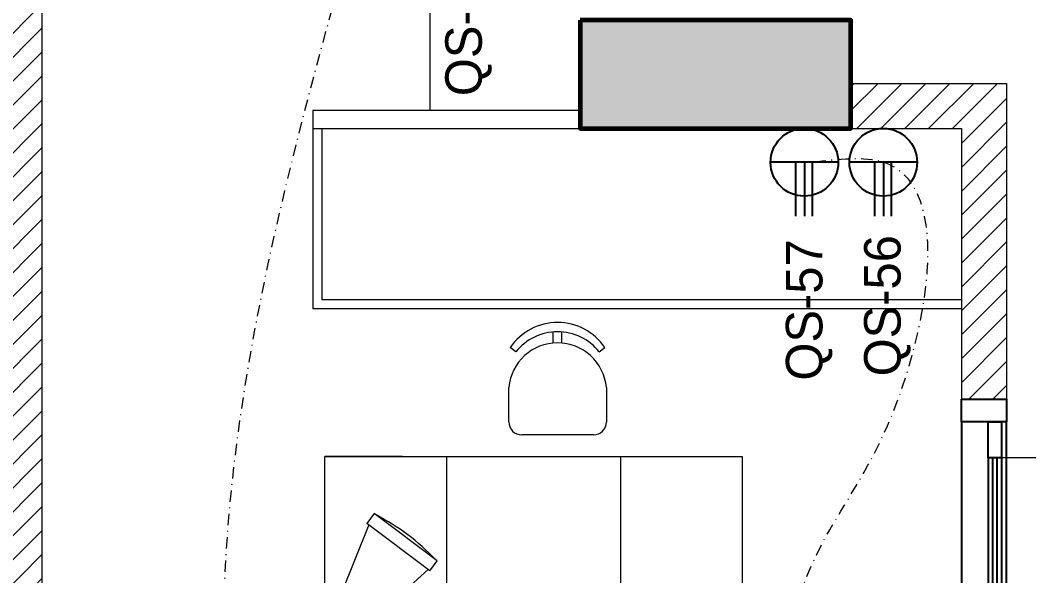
# Model space of a CAD drawing. Header units: inches. Extents: x 109699 to 44449955, y -10987 to 15824140.
# Drawn here: x 191436 to 191547.8, y -3267.9 to -3206.3 of the extents above; entities that cross this region are included whole.
import ezdxf

# ---------------------------------------------------------------- set-up
doc = ezdxf.new("R2010")
doc.units = ezdxf.units.IN
doc.header["$LTSCALE"] = 5
doc.header["$MEASUREMENT"] = 0
for name, pattern in [('DASHDOT', [1, 0.5, -0.25, 0, -0.25]), ('DASHED2', [0.375, 0.25, -0.125]), ('HIDDEN2', [0.1875, 0.125, -0.0625])]:
    doc.linetypes.add(name, pattern=pattern)
doc.layers.get('0').update_dxf_attribs({"color": 123})
for name, color, linetype, lineweight in [('@NORMAL', 7, 'Continuous', 5), ('cloumn', 253, 'Continuous', 60), ('E-BK', 1, 'Continuous', 15), ('E-Con-Point', 5, 'DASHED2', 13), ('E-QS-Socket-15A', 1, 'Continuous', 9), ('ha', 252, 'Continuous', 5), ('HATCH2', 253, 'Continuous', 15), ('SB', 1, 'DASHDOT', 20), ('WALL', 8, 'Continuous', 53), ('WALL-1', 8, 'Continuous', 9)]:
    doc.layers.add(name, color=color, linetype=linetype, lineweight=lineweight)
doc.layers.add('WID', color=8, linetype='Continuous')
doc.styles.get("Standard").update_dxf_attribs({"font": 'times.ttf'})

# ---------------------------------------------------------------- blocks, each defined once
blk = doc.blocks.new('coloumn-01')
at = {"layer": 'ha'}
h = blk.add_hatch(dxfattribs=at)
h.set_pattern_fill('AR-CONC', color=256, scale=0.5)
h.set_pattern_definition([(49.99999999999999, (0, 0), (3.586300913003767, -0.3137606749129755), [0.375, -4.125]), (355, (0, 0), (-0.693756668065, 3.760960668500059), [0.3, -3.3]), (100.45144446, (0.298858405, -0.02614672), (2.89254423363556, 3.447199954843147), [0.3187009599999999, -3.505710559999999]), (46.18420000000001, (0, 1), (5.336206653357862, -0.8275964039653827), [0.5625, -6.1875]), (96.63563549, (0.444683725, 0.931033465), (4.673309728371142, 4.870593003872752), [0.47805171, -5.258568799999999]), (351.1841639899999, (0, 1), (4.673309725273866, 4.870593001349951), [0.45, -4.950000005]), (21, (0.5, 0.75), (2.984535260592308, -2.013094453326694), [0.375, -4.125]), (326.0000000000001, (0.5, 0.75), (1.216576659607909, 3.625750225234265), [0.3, -3.3]), (71.45144474, (0.74871127, 0.58224213), (4.201111883649856, 1.612655764031769), [0.31870095, -3.50571056]), (37.50000000000001, (0, 0), (0.06079927658645334, 1.664469269156557), [0, -3.26, 0, -3.35, 0, -3.3125]), (7.499999999999999, (0, 0), (1.315347687210743, 1.972058559411801), [0, -1.91, 0, -3.185, 0, -1.2625]), (327.5, (-1.115, 0), (2.669112180862045, -0.1127743586718988), [0, -1.25, 0, -3.9, 0, -5.175]), (317.5, (-1.615, 0), (2.915930846711931, 0.5005249116615886), [0, -1.625, 0, -2.59, 0, -3.675])])
h.paths.add_polyline_path([(32128.44739975178, -2546319.049243456), (32092.44739975178, -2546319.049243456), (32092.44739975178, -2546331.049243456), (32128.44739975178, -2546331.049243456)])
h.paths.add_polyline_path([(32128.44739975189, -2546617.132962178), (32098.44739975189, -2546617.132962178), (32098.44739975189, -2546629.132962178), (32128.44739975189, -2546629.132962178)])
h.paths.add_polyline_path([(31978.51966727065, -2546605.132962178), (31966.51966727065, -2546605.132962178), (31966.51966727065, -2546635.132962178), (31978.51966727065, -2546635.132962178)])
h.paths.add_polyline_path([(31821.20333333506, -2546605.132962178), (31809.20333333506, -2546605.132962178), (31809.20333333506, -2546635.132962178), (31821.20333333506, -2546635.132962178)])
h.paths.add_polyline_path([(31689.20328743063, -2546611.133238418), (31677.20328743063, -2546611.133238418), (31677.20328743063, -2546635.133238418), (31689.20328743063, -2546635.133238418)])
h.paths.add_polyline_path([(31417.20347832461, -2546611.132962178), (31405.20347832461, -2546611.132962178), (31405.20347832461, -2546635.132962178), (31417.20347832461, -2546635.132962178)])
h.paths.add_polyline_path([(31435.20347912709, -2546415.348983645), (31405.20347912709, -2546415.348983645), (31405.20347912709, -2546427.348983645), (31435.20347912709, -2546427.348983645)])
h.paths.add_polyline_path([(31633.74647668525, -2546415.348983645), (31603.74647668525, -2546415.348983645), (31603.74647668525, -2546427.348983645), (31633.74647668525, -2546427.348983645)])
h.paths.add_polyline_path([(31821.20245073218, -2546319.049243455), (31809.20245073218, -2546319.049243455), (31809.20245073218, -2546349.049243455), (31821.20245073218, -2546349.049243455)])
h.paths.add_polyline_path([(31996.51966727068, -2546319.049243455), (31966.51966727068, -2546319.049243455), (31966.51966727068, -2546331.049243455), (31996.51966727068, -2546331.049243455)])
h.paths.add_polyline_path([(31581.74648750067, -2546291.049243452), (31541.74648750067, -2546291.049243452), (31541.74648750067, -2546301.049243452), (31581.74648750067, -2546301.049243452)])
h.paths.add_polyline_path([(31485.74647668505, -2546261.049243452), (31475.74647668505, -2546261.049243452), (31475.74647668505, -2546301.049243452), (31485.74647668505, -2546301.049243452)])
h.paths.add_polyline_path([(31581.74648750064, -2546206.049278549), (31521.74648750064, -2546206.049278549), (31521.74648750064, -2546216.049243455), (31581.74648750064, -2546216.049243455)])
h.paths.add_polyline_path([(31435.20347595899, -2546206.049243455), (31405.20347595899, -2546206.049243455), (31405.20347595899, -2546218.049243455), (31435.20347595899, -2546218.049243455)])
h.paths.add_polyline_path([(31435.20347912709, -2546094.049243455), (31405.20347912709, -2546094.049243455), (31405.20347912709, -2546106.049243455), (31435.20347912709, -2546106.049243455)])
h.paths.add_polyline_path([(31583.74647668522, -2546094.049243455), (31547.74647668522, -2546094.049243455), (31547.74647668522, -2546106.049243455), (31583.74647668522, -2546106.049243455)])
h.paths.add_polyline_path([(31775.41359277777, -2546094.049243455), (31763.41359277777, -2546094.049243455), (31763.41359277777, -2546124.049243455), (31775.41359277777, -2546124.049243455)])
h.paths.add_polyline_path([(32059.80123907101, -2546094.049243455), (32047.80123907101, -2546094.049243455), (32047.80123907101, -2546124.049243455), (32059.80123907101, -2546124.049243455)])
h.paths.add_polyline_path([(32058.06771510976, -2545913.633020405), (32028.06771510976, -2545913.633020405), (32028.06771510976, -2545925.633020405), (32058.06771510976, -2545925.633020405)])
h.paths.add_polyline_path([(32048.06771510973, -2545722.712815279), (32036.06771510973, -2545722.712815279), (32036.06771510973, -2545746.712815279), (32048.06771510973, -2545746.712815279)])
h.paths.add_polyline_path([(31799.41359277774, -2545913.633020405), (31763.41359277774, -2545913.633020405), (31763.41359277774, -2545925.633020405), (31799.41359277774, -2545925.633020405)])
h.paths.add_polyline_path([(31591.53986684192, -2545945.049243456), (31561.31223659915, -2545945.049243456), (31561.31223659915, -2545957.049243456), (31591.53986684192, -2545957.049243456)])
h.paths.add_polyline_path([(31435.20347912709, -2545945.049243456), (31405.20347912709, -2545945.049243456), (31405.20347912709, -2545957.049243456), (31435.20347912709, -2545957.049243456)])
h.paths.add_polyline_path([(31429.2035252499, -2545715.383477275), (31405.2035252499, -2545715.383477275), (31405.2035252499, -2545727.383477275), (31429.2035252499, -2545727.383477275)])
h.paths.add_polyline_path([(31605.53986684192, -2545715.383237123), (31581.53986684192, -2545715.383237123), (31581.53986684192, -2545727.383237123), (31605.53986684192, -2545727.383237123)])
h.paths.add_polyline_path([(31775.41359277774, -2545711.610186095), (31763.41359277774, -2545711.610186095), (31763.41359277774, -2545735.610186095), (31775.41359277774, -2545735.610186095)])
at = {"layer": 'cloumn', "elevation": -16.03078112505508}
blk.add_lwpolyline([(32028.06771510976, -2545913.633020405), (32028.06771510976, -2545925.633020405), (32058.06771510976, -2545925.633020405), (32058.06771510976, -2545913.633020405)], close=True, dxfattribs=at)
blk = doc.blocks.new('A$C29E84E92')
for p, q in [((25.17505422335307, 9.869236721855941), (25.17505422335307, 81.86923672185594)), ((25.17505422335307, 81.86923672185594), (55.17505422335307, 81.86923672185594)), ((55.17505422335307, 68.48081915101511), (55.17505422335307, 81.86923672185594)), ((55.17505422335307, 81.86923672185594), (55.17505422335307, 9.869236721855941)), ((31.38691217695668, 79.0761646447977), (27.17823697575659, 73.46898891167302)), ((43.40673632357357, 74.29023317782458), (31.38691217695668, 79.0761646447977)), ((27.17823697575659, 73.46898891167302), (35.72288866292729, 64.05312005312271)), ((35.48276842353516, 63.73321026797612), (43.64685656296933, 74.61014296297299)), ((37.18385815385045, 62.45639382709169), (45.34794629328462, 73.3333265220831)), ((45.34794629328462, 73.3333265220831), (43.64685656296933, 74.61014296297117)), ((7.865989205030928, 68.20601051787935), (7.12342249870926, 69.192585125606)), ((13.9841253657396, 69.43073605582185), (19.93556622335382, 69.43073605582185)), ((55.21256786788945, 67.92667330017366), (55.21256786788945, 66.86923672185594)), ((22.17505422335307, 67.1912480558226), (22.17505422335307, 54.85334834338073)), ((35.48276842353152, 63.73321026797794), (37.18385815385045, 62.45639382709169)), ((6.34430242657254, 61.76001490211684), (4.420414154257742, 61.76001490211684)), ((6.34430242657254, 60.28458149708649), (4.420414154257742, 60.28458149708649)), ((7.865989205030928, 53.83858588132398), (7.12342249870926, 52.85201127359915)), ((19.93556622335382, 52.61386034338148), (13.9841253657396, 52.61386034338148)), ((61.15088854035639, 50.12572385488102), (67.1023293979706, 50.12572385488102)), ((73.22046555867928, 48.90099831693851), (73.96303226500095, 49.88757292466335)), ((58.91140054035714, 35.54833614243989), (58.91140054035714, 47.88623585488176)), ((74.74215233713767, 42.455002701176), (76.66604060945247, 42.455002701176)), ((74.74215233713767, 40.97956929614566), (76.66604060945247, 40.97956929614566)), ((7.865989205030928, 35.66514260274062), (7.12342249870926, 36.65171721046545)), ((19.93556622335382, 36.88986814068312), (13.9841253657396, 36.88986814068312)), ((22.17505422335307, 22.312480428242), (22.17505422335307, 34.65038014068386)), ((67.1023293979706, 33.30884814244064), (61.15088854035639, 33.30884814244064)), ((73.22046555867928, 34.53357368038314), (73.96303226500095, 33.54699907265649)), ((6.34430242657254, 29.2191469869781), (4.420414154257742, 29.2191469869781)), ((6.34430242657254, 27.74371358194776), (4.420414154257742, 27.74371358194776)), ((7.865989205030928, 21.29771796618525), (7.12342249870926, 20.31114335845859)), ((13.9841253657396, 20.07299242824274), (19.93556622335382, 20.07299242824274)), ((55.17505422335307, 9.869236721855941), (25.17505422335307, 9.869236721855941))]:
    blk.add_line(p, q)
at = {"linetype": 'HIDDEN2', "ltscale": 100}
for p, q in [((55.17505422335307, 60.86923672185594), (25.17505422335307, 60.86923672185594)), ((55.17505422335307, 30.86923672185594), (25.17505422335307, 30.86923672185594))]:
    blk.add_line(p, q, dxfattribs=at)
blk.add_circle((27.60067696482656, 79.35788150488088), 0.775044411527233)
for centre, radius, start, end in [((11.44997809457345, 90.27431579628364), 37.82577647041337, 313.3674484493617, 332.8496926272567), ((12.7037971469108, 61.02229819960166), 9.894148252662442, 124.3334044893869, 235.6665955106131), ((13.55292226128586, 61.02229819960166), 9.162255740705183, 128.3666394753077, 231.6333605246923), ((14.7557863584625, 61.02229819960166), 8.44377213510724, 95.24347326652506, 264.756526733475), ((19.93556622335382, 67.1912480558226), 2.23948799999985, 0, 90), ((19.93556622335382, 54.85334834338073), 2.23948799999985, 270, 0), ((61.15088854035639, 47.88623585488176), 2.23948799999985, 90, 180), ((66.3306684052477, 41.71728599866083), 8.44377213510724, 275.243473266525, 84.75652673347493), ((67.53353250242435, 41.71728599866083), 9.162255740705183, 308.3666394753077, 51.63336052469231), ((68.3826576167994, 41.71728599866083), 9.894148252662442, 304.3334044893869, 55.66659551061313), ((12.7037971469108, 28.48143028446293), 9.894148252662442, 124.3334044893869, 235.6665955106131), ((14.7557863584625, 28.48143028446293), 8.44377213510724, 95.24347326652506, 264.756526733475), ((19.93556622335382, 34.65038014068386), 2.23948799999985, 0, 90), ((13.55292226128586, 28.48143028446293), 9.162255740705183, 128.3666394753077, 231.6333605246923), ((61.15088854035639, 35.54833614243989), 2.23948799999985, 180, 270), ((19.93556622335382, 22.312480428242), 2.23948799999985, 270, 0)]:
    blk.add_arc(centre, radius, start, end)
blk = doc.blocks.new('bbbb')
at = {"layer": 'WID'}
for p, q in [((143986.7009188982, 37109.52163377394), (143981.7009188964, 37109.52163377394)), ((143981.7009188964, 37109.52163377394), (143981.7009188964, 37107.02163377452)), ((143986.7009188982, 37107.02163377452), (143986.7009188982, 37109.52163377394)), ((143981.7009188964, 37107.02163377452), (143986.7009188982, 37107.02163377452)), ((143981.7009188965, 37052.02163377336), (143981.7009188964, 37107.02163377452)), ((143982.2509188965, 37107.02163377452), (143982.2509188966, 37103.02163377545)), ((143983.7509188971, 37107.02163377452), (143982.2509188965, 37107.02163377452)), ((143983.7509188971, 37103.02163377545), (143983.7509188971, 37107.02163377452)), ((143986.7009188982, 37107.02163377452), (143986.7009188981, 37052.02163377336)), ((143982.2509188966, 37103.02163377545), (143983.7509188971, 37103.02163377545)), ((143982.2509188968, 37103.02163377545), (143982.2509188966, 37081.52163377347)), ((143982.7509188967, 37103.02163377545), (143983.2509188971, 37103.02163377545)), ((143982.7509188965, 37081.52163377347), (143982.7509188967, 37103.02163377545)), ((143983.2509188971, 37103.02163377545), (143983.2509188964, 37081.52163377347)), ((143983.7509188971, 37103.02163377545), (143983.7509188969, 37081.52163377347)), ((143982.2509188966, 37081.52163377347), (143983.7509188971, 37081.52163377347)), ((143982.2509188966, 37077.52163377441), (143982.2509188966, 37081.52163377347)), ((143983.2509188964, 37081.52163377347), (143982.7509188962, 37081.52163377347)), ((143983.7509188971, 37081.52163377347), (143983.7509188971, 37077.52163377441)), ((143985.650918898, 37081.52163377347), (143984.1509188974, 37081.52163377347)), ((143984.1509188974, 37081.52163377347), (143984.1509188974, 37077.52163377441)), ((143985.650918898, 37077.52163377441), (143985.650918898, 37081.52163377347)), ((143980.2509188959, 37079.52163377394), (143987.6509188987, 37079.52163377394)), ((143983.7509188971, 37077.52163377441), (143982.2509188966, 37077.52163377441)), ((143984.1509188971, 37077.52163377441), (143984.150918897, 37056.02163377243)), ((143984.1509188974, 37077.52163377441), (143985.650918898, 37077.52163377441)), ((143984.6509188975, 37077.52163377441), (143985.1509188979, 37077.52163377441)), ((143984.6509188973, 37056.02163377243), (143984.6509188975, 37077.52163377441)), ((143985.1509188979, 37077.52163377441), (143985.1509188972, 37056.02163377243)), ((143985.6509188981, 37077.52163377445), (143985.6509188975, 37056.02163377243)), ((143984.150918897, 37056.02163377243), (143985.6509188975, 37056.02163377243)), ((143984.150918897, 37052.02163377336), (143984.150918897, 37056.02163377243)), ((143985.1509188972, 37056.02163377243), (143984.6509188971, 37056.02163377243)), ((143985.6509188975, 37056.02163377243), (143985.6509188975, 37052.02163377336)), ((143981.7009188965, 37049.52163377394), (143981.7009188965, 37052.02163377336)), ((143981.7009188965, 37052.02163377336), (143986.7009188982, 37052.02163377336)), ((143985.6509188975, 37052.02163377336), (143984.150918897, 37052.02163377336)), ((143986.7009188981, 37052.02163377336), (143986.7009188982, 37049.52163377394)), ((143986.7009188982, 37049.52163377394), (143981.7009188965, 37049.52163377394))]:
    blk.add_line(p, q, dxfattribs=at)
blk = doc.blocks.new('bs')
at = {"layer": 'E-BK'}
for p, q in [((-793.6107616202517, 1425.531798899594), (-793.6107616202517, 1433.501113548989)), ((-787.8528887823031, 1433.501113548989), (-793.6107616202514, 1433.501113548989)), ((-787.8528887823031, 1433.501113548989), (-787.8528887823031, 1425.531798899594)), ((-793.6107616202517, 1425.531798899594), (-787.8528887823031, 1425.531798899594)), ((-790.7318252012774, 1425.531798899594), (-790.7318252012774, 1419.63482280183))]:
    blk.add_line(p, q, dxfattribs=at)
at = {"layer": 'E-BK', "color": 5}
for p, q in [((-793.6107616202517, 1430.362221329489), (-787.8528887823031, 1430.362221329489)), ((-793.6107616202517, 1429.516456224291), (-787.8528887823031, 1429.516456224291)), ((-793.6107616202517, 1428.670698148449), (-787.8528887823031, 1428.670698148449))]:
    blk.add_line(p, q, dxfattribs=at)
at = {"layer": 'E-BK'}
blk.add_arc((-790.7318252012773, 1430.221002702818), 4.364332946471941, 48.72674153202249, 131.2732584679775, dxfattribs=at)
blk = doc.blocks.new('A$C7D2A24B3')
at = {"lineweight": 25}
for p, q in [((9.859886922386067, 11.01563311865903), (9.859886922386067, 3.514223118658265)), ((9.859886922386067, 8.143706464579736), (15.8195753665932, 8.143706464579736)), ((9.859886922386067, 7.268951136147734), (15.8195753665932, 7.268951136147734)), ((9.859886922386067, 6.288951136148171), (15.8195753665932, 6.288951136148171))]:
    blk.add_line(p, q, dxfattribs=at)
blk.add_circle((9.85988692238243, 7.264928118658645), 3.750704999999999, dxfattribs=at)

msp = doc.modelspace()

# ---------------------------------------------------------------- hatches: boundary and pattern name
at = {"layer": 'HATCH2'}
h = msp.add_hatch(dxfattribs=at)
h.set_pattern_fill('ANSI31', color=256, scale=15, angle=-2.544443745170813e-14)
h.set_pattern_definition([(44.99999999999996, (174967.8919690646, 2531137.985496358), (-1.325825214724776, 1.325825214724777), [])])
edge = h.paths.add_edge_path()
edge.add_line((191574.1603273105, -3393.11951196641), (191574.1603273105, -3405.147079228742))
edge.add_arc((191554.0686921841, -3342.096043291202), 66.17482100353435, 287.6748282563311, 346.4007288213037)
edge.add_line((191618.3882353492, -3357.655712371508), (191608.8129049627, -3266.004473015017))
edge.add_line((191608.8129049627, -3266.004473015017), (191595.2882569712, -3158.065355993158))
edge.add_line((191595.2882569712, -3158.065355993158), (191562.8764109652, -2943.457435507144))
edge.add_line((191562.8764109652, -2943.457435507144), (191552.4424606996, -2888.717385327725))
edge.add_line((191552.4424606996, -2888.717385327725), (191549.8942951928, -2888.892131801977))
edge.add_line((191549.8942951929, -2888.892131801977), (191545.6671870895, -2889.182015734541))
edge.add_line((191545.6671870895, -2889.182015734541), (191542.8006391132, -2889.378596039305))
edge.add_line((191542.8006391131, -2889.378596039305), (191609.1824330924, -3353.134616567555))
edge.add_arc((191553.9626086745, -3340.098577581162), 56.73770634426707, 290.8537667393117, 346.7170746799674, ccw=False)
h = msp.add_hatch(dxfattribs=at)
h.set_pattern_fill('ANSI31', color=256, scale=15, angle=-2.544443745170813e-14)
h.set_pattern_definition([(44.99999999999996, (139074.0799843164, 2531389.256548782), (-1.325825214724776, 1.325825214724777), [])])
h.paths.add_polyline_path([(191518.0685320399, -3099.243988972905), (191513.1019146473, -3099.243988972905), (191513.1019146473, -3117.360945455081), (191438.4477923151, -3117.361528211555), (191438.4477923152, -3004.360945455081), (191433.4477923153, -3004.360945455081), (191433.4539755732, -3416.69909866229), (191438.4539755732, -3416.699681068587), (191438.4477923152, -3122.360945455081), (191518.1259781804, -3122.360945455081)])
h = msp.add_hatch(dxfattribs=at)
h.set_pattern_fill('ANSI31', color=256, scale=15, angle=-2.544443745170813e-14)
h.set_pattern_definition([(44.99999999999996, (139162.3259008189, 2531145.334327422), (-1.325825214724776, 1.325825214724777), [])])
h.paths.add_polyline_path([(191545.3741718165, -3213.283166814877), (191528.1019146474, -3213.283166814877), (191528.1019146474, -3218.283166814877), (191540.3741718164, -3218.283166814877), (191540.3741718164, -3248.281905743575), (191545.3740873447, -3248.281898704174), (191545.3741718165, -3222.17412776761)])

# ---------------------------------------------------------------- linework, layer by layer
at = {"layer": 'E-Con-Point', "ltscale": 0.5}
for points in [[(191531.1767466675, -3659.788532685595, 0.5590410111768203), (191587.3046875, -3637.546875, 0.6832439349145716), (191602.95703125, -3628.1953125, 0.6832439349145716), (191617.73046875, -3605.37890625), (191624.52734375, -3566.1328125), (191575.7265625, -3386.7421875), (191572.9119810395, -3369.304684478221, 0.4783989405265523), (191564.8403254331, -3317.709452745945), (191551.6271283845, -3252.614481595286, 0.2846634290586749), (191550.33984375, -3199.6484375, 0.2846634290586749), (191526.0721206437, -3167.624387128682, 0.6882906862028894), (191524.953125, -3145.09765625, 0.6882906862028894), (191526.1450598215, -3054.962439762261, -0.09428638282484059), (191520.2999920681, -2958.144753783602, 0.9022312606696126)], [(191169.0626152584, -2979.129426081303, 0.5707480734968842), (191177.62109375, -3210.36328125), (191228.7520713616, -3432.995952102489, 0.4623314303895237), (191363.94921875, -3600.88671875, 0.03365271675040582), (191531.1767466675, -3659.788532685583, 0.559041011176437)], [(191143.9096995222, -3117.294127018905), (191143.9352331958, -3287.544230461569), (191128.7419187057, -3432.897368852498), (191128.22265625, -3446.125), (191249.6171875, -3504.8828125), (191335.8515625, -3528.89453125), (191495.77734375, -3612.09375), (191531.1767466675, -3659.78853268557, 0.5590410111768405)], [(190838.0602015735, -3204.404001364538, 0.5142200559752781), (190909.5, -3214.51953125, 0.5142200559752781), (191093.5546875, -3311.6015625), (191182.13671875, -3422.3125, 0.4846634290584113), (191366.29296875, -3630.5), (191531.1767466676, -3659.788532685599, 0.5590410111770551)]]:
    msp.add_spline(points, degree=3, dxfattribs=at)
at = {"layer": 'ha'}
for p, q in [((191481.4477923152, -3188.76135949353, 0.6620889626214392), (191481.4477923152, -3216.283166814877, 1.258505794564216)), ((191468.4477923152, -3218.283166814877, 1.258505794564217), (191468.4477923152, -3238.283166814877, 1.258505794564217)), ((191469.4477923152, -3218.283166814877, 1.258505794564217), (191469.4477923152, -3237.283166814877, 1.258505794564217)), ((191540.3741718164, -3237.283166814877, 1.158505794564217), (191469.4477923151, -3237.283166814877, 1.158505794564217)), ((191540.3741718164, -3238.283166814877, 1.158505794564217), (191468.4477923152, -3238.283166814877, 1.158505794564217))]:
    msp.add_line(p, q, dxfattribs=at)
at = {"layer": 'ha', "elevation": 1.358505794564216}
msp.add_lwpolyline([(191468.4477923152, -3218.283166814877), (191498.1019146474, -3218.283166814877), (191498.1019146474, -3216.283166814877), (191468.4477923152, -3216.283166814877)], close=True, dxfattribs=at)
at = {"layer": 'SB', "ltscale": 0.5}
for points in [[(191452.833245234, -3719.094358087466, 0.2841549535469002), (191424.7734375, -3636.00390625), (191416.00390625, -3380.9140625), (191423.2812499935, -3206.283169901156, 0.3961961066187733), (191423.7421875, -3136.0234375), (191424.43359375, -3075.359375, -1.289470276849853), (191424.40625, -3034.62109375, 1.055486001032119), (191430.9453125, -3013.3203125, 0.9468120338202554), (191436.0703125, -3011.8125), (191444.1491494889, -3011.244881146302, -13.71501677771691), (191474.075361875, -3034.209741888501, -1.426439236872289)], [(190853.2333965977, -3028.378208730793, -0.2245844333455302), (190851.3046875, -3037.625, -0.2245844333455302), (190852.28515625, -3058.09765625, -0.2245844333455302), (190861.15234375, -3091.84375), (190978.265625, -3225.90625, 0.4287668056533068), (191072.46484375, -3274.96875), (191452.833245234, -3719.094358087466, 0.2841549535469002)], [(191453.1655850881, -3717.234225516363, 0.2792831185741377), (191490.23828125, -3541.76953125), (191481.1803765103, -3381.839843932427, 1.774437621497697), (191458.5839793539, -3275.537179641374, 1.807818072243603), (191473.7890625, -3193.64453125)], [(191481.6834313117, -3383.94265399603, 1.753936721106277), (191482.765625, -3351.41796875), (191508.26953125, -3349.71484375), (191517.71484375, -3326.66796875), (191525.02734375, -3264.109375), (191531.7128205266, -3252.25390625, 0.3846634290582784), (191531.716843544, -3222.033871814692, 0.3846634290582784), (191523.8415988725, -3222.033872185504, 0.3846634290582784)]]:
    msp.add_spline(points, degree=3, dxfattribs=at)
at = {"layer": 'WALL-1'}
for p, q in [((191438.4478034189, -3416.699389865438, 0.4683144132678549), (191438.4477923152, -3122.360945455081, 0.3881527145729855)), ((191528.1019146474, -3213.283166814877, 0.3846634290582784), (191545.3741718164, -3213.283166814877, 0.3846634290582784)), ((191545.3741718164, -3213.283166814877, 0.3000000000029424), (191545.3741718164, -3248.281898704174, 0.3000000000029371)), ((191528.1019146474, -3218.283166814877, 0.3846634290582784), (191540.3741718164, -3218.283166814877, 0.3846634290582784)), ((191540.3741718164, -3218.283166814877, 0.3000000000029424), (191540.3741718164, -3248.281905743605, 0.3000000000029368)), ((191545.3741718164, -3248.281898704174, 0.2846634290586749), (191540.3741718164, -3248.281898704174, 0.2846634290586749))]:
    msp.add_line(p, q, dxfattribs=at)

# ---------------------------------------------------------------- block references
at = {"layer": '@NORMAL'}
msp.add_blockref('coloumn-01', (159470.0341995389, 2542707.34985359, 17.1892869196193), dxfattribs=at)
at = {"layer": 'E-BK', "color": 5, "xscale": -0.7528878284414805, "yscale": 0.7528878284501843, "zscale": 0.7528878284442684, "rotation": 269.9991720482258}
msp.add_blockref('bs', (190476.0069205169, -2659.434087733547, 0.2846634290586749), dxfattribs=at)
at = {"layer": 'E-QS-Socket-15A', "rotation": 270.0000026979018}
for p in [(191515.6978919436, -3212.173985234581, 0.3846634290582784), (191524.4478919436, -3212.173985234581, 0.3846634290582784)]:
    msp.add_blockref('A$C7D2A24B3', p, dxfattribs=at)
at = {"layer": 'ha', "xscale": 0.642978, "yscale": 0.642978, "zscale": 0.642978, "rotation": 89.99999999999997}
msp.add_blockref('A$C29E84E92', (191522.4238714481, -3290.121744148715, 0.6846634290719535), dxfattribs=at)
at = {"layer": 'WALL', "xscale": -1, "rotation": 8.066458772937324e-05}
msp.add_blockref('bbbb', (335527.1272512078, -40357.60082598309, 0.2846634290586749), dxfattribs=at)

# ---------------------------------------------------------------- texts
at = {"layer": 'E-QS-Socket-15A', "color": 1, "char_height": 4.05, "width": 19.50860864139948, "attachment_point": 3, "rotation": 90.00000000000003}
for s, insert in [('{\\fCentury Gothic|b0|i0|c0|p34;\\C256;QS-58}', (191483.1480666538, -3199.053685170946, 1.382070339817554)), ('{\\fCentury Gothic|b0|i0|c0|p34;\\C256;QS-56}', (191529.5841916791, -3230.104853392972, 0.1557735293952693)), ('{\\fCentury Gothic|b0|i0|c0|p34;\\C256;QS-57}', (191520.9123166791, -3230.573603392972, 0.1557735293952693))]:
    msp.add_mtext(s, dxfattribs=dict(at, insert=insert))

doc.saveas('drawing.dxf')
